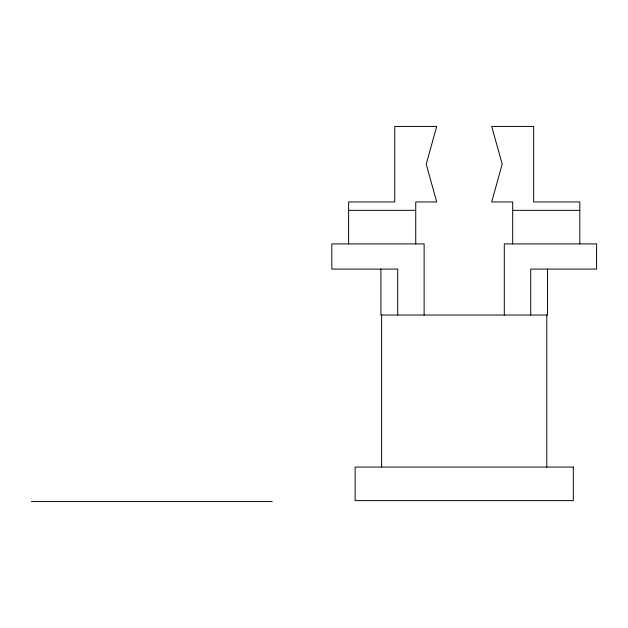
<?xml version="1.0" encoding="UTF-8"?>
<svg xmlns="http://www.w3.org/2000/svg" width="628" height="628" viewBox="0 0 628 628"><rect width="100%" height="100%" fill="white"/><g stroke="black" fill="none" stroke-linecap="round" stroke-linejoin="round"><path stroke-width="0.94" d="M348.603 210.349L415.736 210.349M512.684 210.349L579.817 210.349M31.4 501.568L272.293 501.568M579.817 243.915L579.817 201.957L533.659 201.957L533.659 126.432L491.7 126.432L502.196 164.191L491.7 201.957L512.684 201.957L512.684 243.915M547.506 269.09L547.506 315.028L380.913 315.028L380.913 269.09M546.8 315.075L546.8 467.051M530.723 315.028L530.723 269.09L596.6 269.09L596.6 243.915L504.292 243.915L504.292 315.075M424.128 315.075L424.128 243.915L331.82 243.915L331.82 269.09L397.697 269.09L397.697 315.028M415.736 243.915L415.736 201.957L436.711 201.957L426.224 164.191L436.711 126.432L394.753 126.432L394.753 201.957L348.603 201.957L348.603 243.915M381.612 315.075L381.612 467.051M573.301 467.051L355.118 467.051L355.118 500.618L573.301 500.618L573.301 467.051"/></g></svg>
